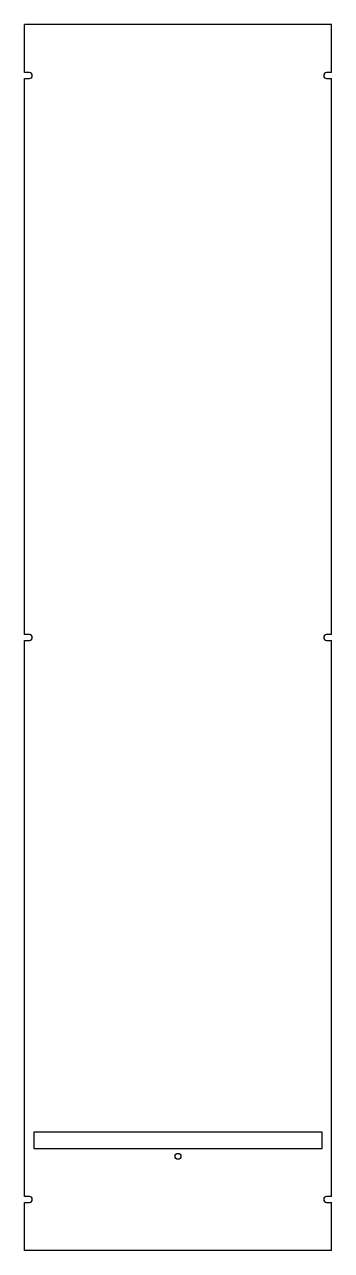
# Model space of a CAD drawing. Extents: x 0 to 6, y -24 to 0.
import ezdxf

# ---------------------------------------------------------------- set-up
doc = ezdxf.new("R2010")
doc.units = 0
doc.layers.get('0').update_dxf_attribs({"linetype": 'CONTINUOUS'})

msp = doc.modelspace()

# ---------------------------------------------------------------- linework, layer by layer
at = {"color": 7, "linetype": 'CONTINUOUS'}
for p, q in [((0, -0.9425), (0, 0)), ((6, 0), (0, 0)), ((6, -0.9425), (6, 0)), ((0.09375, -0.9425), (0, -0.9425)), ((6, -0.9425), (5.90625, -0.9425)), ((0, -1.0575), (0.09375, -1.0575)), ((0, -11.9425), (0, -1.0575)), ((5.90625, -1.0575), (6, -1.0575)), ((6, -11.9425), (6, -1.0575)), ((0.09375, -11.9425), (0, -11.9425)), ((6, -11.9425), (5.90625, -11.9425)), ((0, -12.0575), (0.09375, -12.0575)), ((0, -22.9425), (0, -12.0575)), ((5.90625, -12.0575), (6, -12.0575)), ((6, -22.9425), (6, -12.0575)), ((5.8175, -21.6825), (0.1825, -21.6825)), ((0.1825, -21.6825), (0.1825, -22.005)), ((5.8175, -22.005), (5.8175, -21.6825)), ((0.1825, -22.005), (5.8175, -22.005)), ((0.09375, -22.9425), (0, -22.9425)), ((6, -22.9425), (5.90625, -22.9425)), ((0, -23.0575), (0.09375, -23.0575)), ((0, -24), (0, -23.0575)), ((5.90625, -23.0575), (6, -23.0575)), ((6, -24), (6, -23.0575)), ((6, -24), (0, -24))]:
    msp.add_line(p, q, dxfattribs=at)
msp.add_circle((3, -22.15625), 0.058, dxfattribs=at)
for centre, start, end in [((0.09375, -1), 270, 90), ((5.90625, -1), 90, 270), ((0.09375, -12), 270, 90), ((5.90625, -12), 90, 270), ((0.09375, -23), 270, 90), ((5.90625, -23), 90, 270)]:
    msp.add_arc(centre, 0.0575, start, end, dxfattribs=at)

doc.saveas('drawing.dxf')
